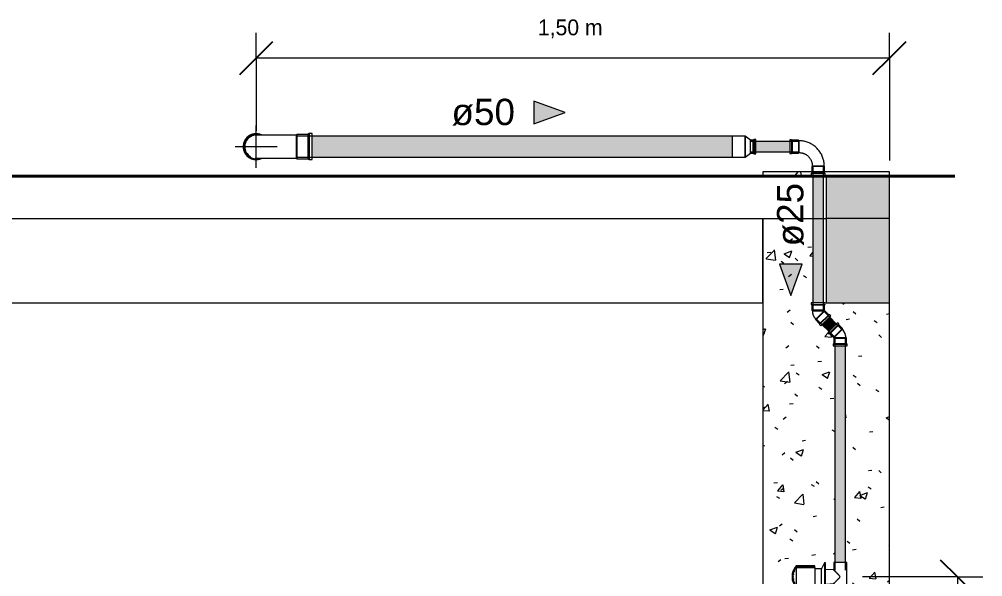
# Model space of a CAD drawing. Header units: metres. Extents: x 15 to 69.3, y -12.4 to 16.4.
# Drawn here: x 34.62 to 36.902, y 1.8 to 3.122 of the extents above; entities that cross this region are included whole.
import ezdxf

# ---------------------------------------------------------------- set-up
doc = ezdxf.new("R2010")
doc.units = ezdxf.units.M
doc.layers.add('1095_ARQ_BASE_COBERTA_dwg', color=7, linetype='Continuous', lineweight=5, true_color=0x767676)
doc.layers.add('A-FLOR', color=7, linetype='Continuous', lineweight=9, true_color=0x007f00)
for name, color, linetype, lineweight in [('A-ANNO-DIMS', 7, 'Continuous', 5), ('A-ANNO-DIMS-25', 7, 'Continuous', 5), ('A-DETL', 7, 'Continuous', 5), ('A-DETL-GENF', 7, 'Continuous', 5), ('A-WALL', 7, 'Continuous', 9), ('KIRYA - PAREDE', 7, 'Continuous', 40), ('KIRYA - PAREDE VISTA', 7, 'Continuous', 15), ('KIRYA - PISO', 7, 'Continuous', 5), ('P-PIPE', 7, 'Continuous', 5), ('P-PIPE-CNTR', 7, 'Continuous', 5), ('P-PIPE-IDEN', 7, 'Continuous', 5), ('S-COLS', 7, 'Continuous', 5), ('VEGETAÇÃO', 7, 'Continuous', 5)]:
    doc.layers.add(name, color=color, linetype=linetype, lineweight=lineweight)
doc.styles.add('Arial_1', font='arial.ttf', dxfattribs={"height": 0.0625})
doc.styles.add('Century Gothic_4', font='GOTHIC.TTF', dxfattribs={"height": 0.0375})
doc.dimstyles.new('Setores_1_5_1', dxfattribs={"dimscale": 0.3048, "dimtxt": 0.039156, "dimasz": 0.260417, "dimexe": 0.19685, "dimexo": 0.123031, "dimgap": 0.143537, "dimtad": 1, "dimrnd": 0.01, "dimzin": 0, "dimdsep": 46, "dimtxsty": 'Century Gothic_4', "dimblk1": 'OBLIQUE', "dimblk2": 'OBLIQUE', "dimsah": 1, "dimcen": 0.09, "dimazin": 0, "dimtfac": 1, "dimtdec": 4, "dimtix": 1, "dimtmove": 0, "dimatfit": 3, "dimfxl": 1, "dimtvp": 1, "dimtolj": 1, "dimtzin": 0, "dimarcsym": 2})

# ---------------------------------------------------------------- blocks, each defined once
blk = doc.blocks.new('Pilar retangular - 15 x 30 cm-3622251-CC')
at = {"layer": 'S-COLS', "true_color": 0xeaeaea}
h = blk.add_hatch(dxfattribs=at)
h.set_pattern_fill('FP_7', color=254, style=0, pattern_type=2)
h.set_pattern_definition([(50, (16.834, 1.273), (0.18219, -0.015938), [0.01905, -0.20955]), (355, (16.834, 1.273), (-0.035242, 0.191059), [0.01524, -0.16764]), (100.451, (16.85, 1.271), (0.146942, 0.17512), [0.01619, -0.17809]), (46.184, (16.834, 1.323), (0.271077, -0.042045), [0.02858, -0.31433]), (96.636, (16.857, 1.32), (0.237407, 0.247433), [0.02429, -0.26714]), (351.184, (16.834, 1.323), (0.237406, 0.247428), [0.02286, -0.25146]), (21, (16.86, 1.311), (0.15162, -0.102267), [0.01905, -0.20955]), (326, (16.86, 1.311), (0.061803, 0.18419), [0.01524, -0.16764]), (71.451, (16.873, 1.302), (0.213418, 0.081924), [0.01619, -0.17809]), (37.5, (16.834, 1.273), (0.0030864, 0.084551), [0.00838, -0.15723, 0.00838, -0.1618, -0.16828]), (37.5, (16.834, 1.273), (0.0030864, 0.084551), [-0.33579, 0.00838, -0.15989]), (7.5, (16.834, 1.273), (0.0668157, 0.1001782), [0.00838, -0.08865, 0.00838, -0.15342, -0.06414]), (7.5, (16.834, 1.273), (0.0668157, 0.1001782), [-0.25883, 0.00838, -0.05575]), (327.5, (16.778, 1.273), (0.1355866, -0.0057276), [0.00838, -0.05512, 0.00838, -0.18974, -0.26289]), (327.5, (16.778, 1.273), (0.1355866, -0.0057276), [-0.26162, 0.00838, -0.25451]), (317.5, (16.752, 1.273), (0.148125, 0.025429), [0.00838, -0.07417, 0.00838, -0.12319, -0.18669]), (317.5, (16.752, 1.273), (0.148125, 0.025429), [-0.21412, 0.00838, -0.17831])])
h.paths.add_polyline_path([(18.4068, 2.3737), (18.407, 2.3712), (18.407, 2.3717)])
h.paths.add_polyline_path([(18.3406, 0), (18.5106, 0), (18.5106, 2.45), (18.3606, 2.45), (18.3606, 2.65), (18.3546, 2.65), (18.3548, 2.45), (18.3586, 2.45), (18.3586, 2.446), (18.3572, 2.4446), (18.3572, 2.4319), (18.3559, 2.4308), (18.3558, 2.4305), (18.3559, 2.4302), (18.3567, 2.4305), (18.3578, 2.4305), (18.3668, 2.4215), (18.369, 2.4213), (18.3716, 2.4187), (18.3688, 2.4159), (18.3852, 2.3995), (18.3881, 2.4022), (18.3908, 2.3992), (18.3908, 2.3975), (18.3998, 2.3882), (18.4001, 2.3867), (18.4062, 2.3769), (18.4068, 2.3737), (18.4083, 2.3667), (18.4092, 2.3658), (18.4092, 2.3531), (18.4106, 2.3517), (18.4106, 2.3477), (18.4066, 2.3477), (18.4066, 1.8338), (18.4096, 1.8338), (18.4096, 1.7662), (18.4066, 1.7662), (18.4068, 0.4939), (18.4073, 0.4921), (18.4083, 0.4855), (18.4092, 0.4846), (18.4092, 0.4719), (18.4106, 0.4705), (18.4106, 0.4665), (18.4066, 0.4665), (18.4066, 0.232), (18.4106, 0.232), (18.4101, 0.2277), (18.409, 0.2266), (18.409, 0.2105), (18.4079, 0.209), (18.4087, 0.2075), (18.4104, 0.2029), (18.4102, 0.1966), (18.4096, 0.1944), (18.4059, 0.1885), (18.4047, 0.1874), (18.3992, 0.1844), (18.397, 0.1838), (18.3905, 0.184), (18.3885, 0.1845), (18.3855, 0.186), (18.3795, 0.1857), (18.3787, 0.1849), (18.3658, 0.1849), (18.3646, 0.1838), (18.3606, 0.1835), (18.3606, 0.18), (18.3556, 0.18), (18.3556, 0.1875), (18.3447, 0.1875), (18.3447, 0.0988), (18.3439, 0.0853), (18.3421, 0.0744), (18.3406, 0.0683), (18.3404, 0.0015), (18.3399, 0.0002), (18.34, 0), (18.3406, 0)])
h.paths.add_polyline_path([(18.3447, 0.2125), (18.3556, 0.2125), (18.3556, 0.22), (18.3606, 0.22), (18.3606, 0.2165), (18.3646, 0.2162), (18.366, 0.2149), (18.379, 0.2149), (18.3792, 0.2146), (18.3792, 0.2267), (18.3779, 0.228), (18.3779, 0.232), (18.3816, 0.232), (18.3815, 0.4665), (18.3776, 0.4665), (18.3776, 0.4705), (18.379, 0.4719), (18.3793, 0.4849), (18.3801, 0.4857), (18.3806, 0.4857), (18.3798, 0.4864), (18.3795, 0.4857), (18.3787, 0.4849), (18.366, 0.4849), (18.3646, 0.4835), (18.3606, 0.4835), (18.3606, 0.4745), (18.3471, 0.4745), (18.3461, 0.4752), (18.3456, 0.4159), (18.3452, 0.4133), (18.3447, 0.4121), (18.3447, 0.2125)])
h.paths.add_polyline_path([(18.2309, 0.405), (18.2731, 0.405), (18.2731, 0.406), (18.2142, 0.406), (18.2106, 0.4068), (18.2106, 0.405), (18.2275, 0.405)])
h.paths.add_polyline_path([(18.3328, 0.405), (18.3326, 0.406), (18.3191, 0.406), (18.3191, 0.405), (18.3327, 0.405)])
h.paths.add_polyline_path([(18.3071, 0.405), (18.3071, 0.406), (18.3003, 0.406), (18.3003, 0.405), (18.3071, 0.405)])
h.paths.add_polyline_path([(18.3816, 0.5138), (18.3816, 1.7662), (18.3786, 1.7662), (18.3786, 1.7837), (18.359, 1.7827), (18.359, 1.7672), (18.3565, 1.7677), (18.3492, 1.7816), (18.3341, 1.7814), (18.3341, 1.7739), (18.2901, 1.7739), (18.2843, 1.7824), (18.2811, 1.7905), (18.2799, 1.8), (18.2811, 1.8095), (18.2846, 1.8184), (18.2901, 1.8261), (18.3341, 1.8261), (18.3341, 1.8186), (18.3495, 1.8186), (18.3565, 1.8323), (18.359, 1.8328), (18.359, 1.8173), (18.3786, 1.8163), (18.3786, 1.8338), (18.3816, 1.8338), (18.3815, 2.3477), (18.3776, 2.3477), (18.3776, 2.3517), (18.379, 2.3531), (18.3793, 2.366), (18.3803, 2.3669), (18.3805, 2.3671), (18.3803, 2.3674), (18.3799, 2.3671), (18.3784, 2.3672), (18.3695, 2.3761), (18.3675, 2.3761), (18.3647, 2.379), (18.3675, 2.3818), (18.3511, 2.3982), (18.3482, 2.3955), (18.3454, 2.3985), (18.3454, 2.4002), (18.3364, 2.4095), (18.3362, 2.411), (18.3303, 2.4199), (18.3279, 2.431), (18.327, 2.4319), (18.327, 2.4446), (18.3256, 2.446), (18.3256, 2.45), (18.3296, 2.45), (18.3296, 2.65), (18.2106, 2.65), (18.2106, 0.775), (18.2123, 0.7765), (18.2181, 0.7794), (18.2226, 0.7806), (18.2295, 0.781), (18.2598, 0.7811), (18.2598, 0.783), (18.2898, 0.783), (18.2898, 0.781), (18.3007, 0.781), (18.308, 0.8011), (18.334, 0.7913), (18.3413, 0.787), (18.3475, 0.7806), (18.3488, 0.7806), (18.3486, 0.7841), (18.3491, 0.7853), (18.3502, 0.786), (18.3515, 0.7861), (18.3528, 0.7854), (18.3534, 0.7845), (18.3541, 0.7765), (18.3574, 0.7392), (18.3582, 0.7393), (18.3594, 0.7231), (18.3586, 0.723), (18.3588, 0.718), (18.3583, 0.7171), (18.3572, 0.7164), (18.356, 0.7163), (18.3548, 0.7169), (18.354, 0.7181), (18.3537, 0.7206), (18.3534, 0.7213), (18.3527, 0.7211), (18.3525, 0.7), (18.3505, 0.7), (18.3507, 0.6993), (18.3606, 0.7009), (18.3604, 0.6682), (18.3477, 0.6682), (18.3466, 0.5253), (18.3473, 0.5255), (18.3606, 0.5255), (18.3606, 0.5165), (18.3646, 0.5165), (18.366, 0.5151), (18.3787, 0.5151), (18.3798, 0.514)])
h.paths.add_polyline_path([(18.322, 2.75), (18.3296, 2.75), (18.3295, 2.7526), (18.3256, 2.7526), (18.3256, 2.7566), (18.327, 2.758), (18.327, 2.76), (18.2106, 2.76), (18.2106, 2.75), (18.2648, 2.75)])
h.paths.add_polyline_path([(18.5106, 2.75), (18.5106, 2.76), (18.3572, 2.76), (18.3572, 2.758), (18.3586, 2.7566), (18.3586, 2.7526), (18.3546, 2.7526), (18.3548, 2.75), (18.4365, 2.75)])
at = {"layer": 'S-COLS', "color": 253, "true_color": 0xaaaaaa}
for p, q in [((18.2106, 2.76), (18.2106, 2.75)), ((18.5106, 2.76), (18.2106, 2.76)), ((18.5106, 2.75), (18.5106, 2.76)), ((18.2106, 2.65), (18.2106, 0)), ((18.5106, 0), (18.5106, 2.45)), ((18.2106, -0.1), (18.2106, -0.3)), ((18.3606, -0.3), (18.2106, -0.3))]:
    blk.add_line(p, q, dxfattribs=at)
blk = doc.blocks.new('1095_ARQ_BASE_COBERTA_dwg_A$C277F18F9-3610885-CC')
at = {"layer": 'VEGETAÇÃO'}
for p, q in [((16.9286, 2.75), (16.7672, 2.75)), ((16.9303, 2.75), (16.7841, 2.75)), ((16.9318, 2.75), (16.7983, 2.75)), ((16.9364, 2.75), (16.8446, 2.75)), ((16.9389, 2.75), (16.8692, 2.75)), ((16.9646, 2.75), (16.9286, 2.75)), ((16.9452, 2.75), (16.9324, 2.75)), ((16.948, 2.75), (16.9608, 2.75)), ((16.9543, 2.75), (17.024, 2.75)), ((16.9568, 2.75), (17.0486, 2.75)), ((16.9614, 2.75), (17.0949, 2.75)), ((16.9628, 2.75), (17.1091, 2.75)), ((16.9645, 2.75), (17.126, 2.75))]:
    blk.add_line(p, q, dxfattribs=at)
blk = doc.blocks.new('1095_ARQ_BASE_COBERTA_dwg_A$C6DD851CF-3610886-CC')
at = {"layer": 'VEGETAÇÃO'}
for p, q in [((17.5388, 2.75), (17.3773, 2.75)), ((17.5405, 2.75), (17.3942, 2.75)), ((17.5419, 2.75), (17.4085, 2.75)), ((17.5465, 2.75), (17.4547, 2.75)), ((17.549, 2.75), (17.4793, 2.75)), ((17.5747, 2.75), (17.5387, 2.75)), ((17.5553, 2.75), (17.5425, 2.75)), ((17.5582, 2.75), (17.571, 2.75)), ((17.5645, 2.75), (17.6342, 2.75)), ((17.567, 2.75), (17.6588, 2.75)), ((17.5716, 2.75), (17.705, 2.75)), ((17.573, 2.75), (17.7192, 2.75)), ((17.5747, 2.75), (17.7362, 2.75))]:
    blk.add_line(p, q, dxfattribs=at)
blk = doc.blocks.new('1095_ARQ_BASE_COBERTA_dwg_A$C7A191758-3610887-CC')
at = {"layer": 'VEGETAÇÃO'}
for p, q in [((18.1562, 2.75), (17.9947, 2.75)), ((18.1579, 2.75), (18.0116, 2.75)), ((18.1593, 2.75), (18.0258, 2.75)), ((18.1639, 2.75), (18.0721, 2.75)), ((18.1664, 2.75), (18.0967, 2.75)), ((18.1921, 2.75), (18.1561, 2.75)), ((18.1727, 2.75), (18.1599, 2.75)), ((18.1755, 2.75), (18.1883, 2.75)), ((18.1819, 2.75), (18.2515, 2.75)), ((18.1843, 2.75), (18.2761, 2.75)), ((18.189, 2.75), (18.3224, 2.75)), ((18.1904, 2.75), (18.3366, 2.75)), ((18.1921, 2.75), (18.3536, 2.75))]:
    blk.add_line(p, q, dxfattribs=at)
blk = doc.blocks.new('1095_ARQ_BASE_COBERTA_dwg_A$C277F18F9-V46-CC')
at = {"layer": 'VEGETAÇÃO'}
for q in [(18.5572, 2.75), (18.5741, 2.75), (18.5883, 2.75), (18.6346, 2.75), (18.6592, 2.75)]:
    blk.add_line((18.6653, 2.75), q, dxfattribs=at)
blk = doc.blocks.new('1095_ARQ_BASE_COBERTA_dwg-3608433-CC')
at = {"layer": 'KIRYA - PAREDE', "flags": 128}
blk.add_lwpolyline([(18.6653, 2.75), (16.8606, 2.75), (15.0034, 2.75)], dxfattribs=at)
at = {"layer": 'KIRYA - PAREDE VISTA'}
blk.add_line((18.6653, 2.75), (17.3706, 2.75), dxfattribs=at)
at = {"layer": 'KIRYA - PISO'}
for p, q in [((18.6654, 2.75), (15.0032, 2.75)), ((18.6653, 2.75), (15.0034, 2.75)), ((18.6653, 2.75), (15.0034, 2.75)), ((18.6653, 2.75), (15.0034, 2.75)), ((18.6653, 2.75), (15.0034, 2.75)), ((18.6653, 2.75), (15.0034, 2.75)), ((18.6653, 2.75), (15.0034, 2.75))]:
    blk.add_line(p, q, dxfattribs=at)
for name in ['1095_ARQ_BASE_COBERTA_dwg_A$C277F18F9-3610885-CC', '1095_ARQ_BASE_COBERTA_dwg_A$C6DD851CF-3610886-CC', '1095_ARQ_BASE_COBERTA_dwg_A$C7A191758-3610887-CC', '1095_ARQ_BASE_COBERTA_dwg_A$C277F18F9-V46-CC']:
    blk.add_blockref(name, (0, 0))
blk = doc.blocks.new('AF_Soldavel_Curva 45_90 - Standard-3612645-CC')
at = {"layer": 'P-PIPE'}
for p, q in [((17.1071, 2.8486), (17.1054, 2.8471)), ((17.1054, 2.8471), (17.1054, 2.82)), ((17.133, 2.8486), (17.1071, 2.8486)), ((17.1071, 2.8486), (17.1071, 2.82)), ((17.136, 2.8508), (17.133, 2.8486)), ((17.133, 2.8486), (17.133, 2.82)), ((17.1435, 2.8508), (17.136, 2.8508)), ((17.136, 2.8508), (17.136, 2.82)), ((17.1435, 2.82), (17.1435, 2.8508)), ((17.1054, 2.82), (17.1054, 2.7929)), ((17.1071, 2.82), (17.1071, 2.7913)), ((17.133, 2.82), (17.133, 2.7913)), ((17.136, 2.82), (17.136, 2.7893)), ((17.1435, 2.7893), (17.1435, 2.82)), ((17.1054, 2.7929), (17.1071, 2.7913)), ((17.1071, 2.7913), (17.133, 2.7913)), ((17.133, 2.7913), (17.136, 2.7893)), ((17.136, 2.7893), (17.1435, 2.7893))]:
    blk.add_line(p, q, dxfattribs=at)
at = {"layer": 'P-PIPE', "flags": 128}
for points in [[(17.1054, 2.8471), (17.1016, 2.8471), (17.0978, 2.8471), (17.094, 2.8471), (17.0903, 2.8471), (17.0865, 2.8471), (17.0828, 2.8471), (17.0792, 2.8471), (17.0756, 2.8471), (17.072, 2.8471), (17.0685, 2.8471), (17.065, 2.8471), (17.0616, 2.8471), (17.0583, 2.8471), (17.055, 2.8471), (17.0519, 2.8471), (17.0488, 2.8471), (17.0458, 2.8471), (17.0429, 2.8471), (17.0401, 2.8471), (17.0374, 2.8471), (17.0348, 2.8471), (17.0323, 2.8471), (17.03, 2.8471), (17.0278, 2.8471), (17.0256, 2.8471), (17.0237, 2.8471), (17.0218, 2.8471), (17.0201, 2.8471), (17.0185, 2.8471), (17.0171, 2.8471), (17.0158, 2.8471), (17.0146, 2.8471), (17.0136, 2.8471), (17.0127, 2.8471), (17.012, 2.8471), (17.0114, 2.8471), (17.011, 2.8471), (17.0107, 2.8471), (17.0106, 2.8471), (17.0106, 2.8471)], [(17.0106, 2.7929), (17.0107, 2.7929), (17.0109, 2.7929), (17.0113, 2.7929), (17.0118, 2.7929), (17.0125, 2.7929), (17.0133, 2.7929), (17.0143, 2.7929), (17.0154, 2.7929), (17.0167, 2.7929), (17.0181, 2.7929), (17.0196, 2.7929), (17.0213, 2.7929), (17.0231, 2.7929), (17.0251, 2.7929), (17.0272, 2.7929), (17.0294, 2.7929), (17.0317, 2.7929), (17.0341, 2.7929), (17.0367, 2.7929), (17.0394, 2.7929), (17.0421, 2.7929), (17.045, 2.7929), (17.048, 2.7929), (17.051, 2.7929), (17.0542, 2.7929), (17.0574, 2.7929), (17.0607, 2.7929), (17.0641, 2.7929), (17.0675, 2.7929), (17.071, 2.7929), (17.0746, 2.7929), (17.0782, 2.7929), (17.0818, 2.7929), (17.0855, 2.7929), (17.0893, 2.7929), (17.093, 2.7929), (17.0968, 2.7929), (17.1005, 2.7929), (17.1043, 2.7929), (17.1054, 2.7929)]]:
    blk.add_lwpolyline(points, dxfattribs=at)
at = {"layer": 'P-PIPE'}
for radius, start, end in [(0.0307, 62.7079, 180), (0.0287, 73.6987, 180), (0.0308, 143.3167, 156.6935), (0.0272, 100, 180), (0.0307, 101.9794, 138.0265), (0.0307, 83.3147, 96.6915), (0.0272, 88.0747, 96.8835), (0.0307, 62.4139, 78.025), (0.0307, 161.9815, 180), (0.0308, 180, 198.0185), (0.0308, 180, 297.2498), (0.0287, 180, 286.4638), (0.0308, 203.3065, 216.6833), (0.0272, 180, 240), (0.0308, 221.9735, 258.0206), (0.0308, 263.3085, 276.6853), (0.0272, 264.6986, 271.7992), (0.0308, 281.975, 297.5468)]:
    blk.add_arc((17.0106, 2.82), radius, start, end, dxfattribs=at)
blk = doc.blocks.new('Bucha de Reducao Longa - Agua Fria_Soldavel - MEP - Tigre - Standard-3611111-CC')
at = {"layer": 'P-PIPE'}
for p, q in [((18.1688, 2.8452), (18.1383, 2.8452)), ((18.1383, 2.8452), (18.1383, 2.82)), ((18.1688, 2.82), (18.1688, 2.8452)), ((18.1817, 2.8351), (18.1688, 2.8452)), ((18.1688, 2.8452), (18.1688, 2.82)), ((18.1881, 2.8351), (18.1817, 2.8351)), ((18.1817, 2.82), (18.1817, 2.8351)), ((18.1901, 2.8371), (18.1881, 2.8351)), ((18.1881, 2.82), (18.1881, 2.8351)), ((18.1941, 2.8371), (18.1901, 2.8371)), ((18.1901, 2.8371), (18.1901, 2.82)), ((18.1901, 2.82), (18.1901, 2.8371)), ((18.1941, 2.82), (18.1941, 2.8371)), ((18.1383, 2.82), (18.1383, 2.7948)), ((18.1688, 2.7948), (18.1688, 2.82)), ((18.1688, 2.82), (18.1688, 2.7948)), ((18.1817, 2.8049), (18.1817, 2.82)), ((18.1881, 2.8049), (18.1881, 2.82)), ((18.1901, 2.82), (18.1901, 2.8029)), ((18.1901, 2.8029), (18.1901, 2.82)), ((18.1941, 2.8029), (18.1941, 2.82)), ((18.1383, 2.7948), (18.1688, 2.7948)), ((18.1688, 2.7948), (18.1817, 2.8049)), ((18.1817, 2.8049), (18.1881, 2.8049)), ((18.1881, 2.8049), (18.1901, 2.8029)), ((18.1901, 2.8029), (18.1941, 2.8029))]:
    blk.add_line(p, q, dxfattribs=at)
blk = doc.blocks.new('Joelho 45_90 - Agua Fria_Soldavel - MEP - Tigre - Standard-V50-CC')
at = {"layer": 'P-PIPE'}
for p, q in [((18.388, 2.4023), (18.3647, 2.379)), ((18.3675, 2.3761), (18.3908, 2.3995)), ((18.3695, 2.3761), (18.3908, 2.3975)), ((18.3908, 2.3995), (18.388, 2.4023)), ((18.3908, 2.3975), (18.3908, 2.3995)), ((18.3998, 2.3885), (18.3908, 2.3975)), ((18.3647, 2.379), (18.3675, 2.3761)), ((18.3675, 2.3761), (18.3695, 2.3761)), ((18.3695, 2.3761), (18.3784, 2.3672)), ((18.3998, 2.3885), (18.3784, 2.3672)), ((18.3784, 2.3672), (18.3998, 2.3885)), ((18.38, 2.3671), (18.3998, 2.387)), ((18.3998, 2.387), (18.38, 2.3671)), ((18.3998, 2.387), (18.3998, 2.3885)), ((18.379, 2.3531), (18.3776, 2.3517)), ((18.3776, 2.3517), (18.3776, 2.3477)), ((18.3776, 2.3517), (18.4106, 2.3517)), ((18.3784, 2.3672), (18.38, 2.3671)), ((18.3801, 2.3669), (18.379, 2.3658)), ((18.379, 2.3658), (18.4092, 2.3658)), ((18.379, 2.3658), (18.379, 2.3531)), ((18.4092, 2.3658), (18.379, 2.3658)), ((18.379, 2.3531), (18.4092, 2.3531)), ((18.38, 2.3671), (18.3801, 2.3669)), ((18.4082, 2.3669), (18.3801, 2.3669)), ((18.3801, 2.3669), (18.4082, 2.3669)), ((18.4092, 2.3658), (18.4082, 2.3669)), ((18.4092, 2.3531), (18.4092, 2.3658)), ((18.4106, 2.3517), (18.4092, 2.3531)), ((18.4106, 2.3477), (18.4106, 2.3517)), ((18.3776, 2.3477), (18.4106, 2.3477))]:
    blk.add_line(p, q, dxfattribs=at)
at = {"layer": 'P-PIPE', "flags": 128}
blk.add_lwpolyline([(18.4082, 2.3669), (18.4062, 2.3772), (18.4006, 2.3862), (18.3998, 2.387)], dxfattribs=at)
blk = doc.blocks.new('AF_Soldavel_Curva 45_90 - Standard-3502160-CC')
at = {"layer": 'P-PIPE'}
for p, q in [((18.2787, 2.8365), (18.2747, 2.8365)), ((18.2747, 2.8365), (18.2747, 2.8035)), ((18.2801, 2.8351), (18.2787, 2.8365)), ((18.2787, 2.8365), (18.2787, 2.8035)), ((18.2951, 2.8351), (18.2801, 2.8351)), ((18.2801, 2.8351), (18.2801, 2.8049)), ((18.2962, 2.834), (18.2951, 2.8351)), ((18.2951, 2.8351), (18.2951, 2.8049)), ((18.2962, 2.834), (18.2962, 2.806)), ((18.2747, 2.8035), (18.2787, 2.8035)), ((18.2787, 2.8035), (18.2801, 2.8049)), ((18.2801, 2.8049), (18.2951, 2.8049)), ((18.2951, 2.8049), (18.2962, 2.806)), ((18.3281, 2.7741), (18.327, 2.773)), ((18.327, 2.773), (18.327, 2.758)), ((18.3572, 2.773), (18.327, 2.773)), ((18.3562, 2.7741), (18.3281, 2.7741)), ((18.3572, 2.773), (18.3562, 2.7741)), ((18.3572, 2.758), (18.3572, 2.773)), ((18.327, 2.758), (18.3256, 2.7566)), ((18.3256, 2.7566), (18.3256, 2.7526)), ((18.3586, 2.7566), (18.3256, 2.7566)), ((18.3256, 2.7526), (18.3586, 2.7526)), ((18.3572, 2.758), (18.327, 2.758)), ((18.3586, 2.7566), (18.3572, 2.758)), ((18.3586, 2.7526), (18.3586, 2.7566))]:
    blk.add_line(p, q, dxfattribs=at)
at = {"layer": 'P-PIPE', "flags": 128}
for points in [[(18.3562, 2.7741), (18.3561, 2.7765), (18.356, 2.7789), (18.3557, 2.7813), (18.3554, 2.7837), (18.355, 2.786), (18.3545, 2.7884), (18.3538, 2.7907), (18.3531, 2.793), (18.3523, 2.7952), (18.3514, 2.7974), (18.3505, 2.7996), (18.3494, 2.8018), (18.3482, 2.8039), (18.347, 2.8059), (18.3457, 2.8079), (18.3443, 2.8099), (18.3428, 2.8118), (18.3413, 2.8136), (18.3397, 2.8154), (18.338, 2.8171), (18.3362, 2.8187), (18.3344, 2.8203), (18.3325, 2.8218), (18.3306, 2.8232), (18.3286, 2.8245), (18.3266, 2.8258), (18.3245, 2.827), (18.3224, 2.8281), (18.3202, 2.8291), (18.318, 2.83), (18.3157, 2.8308), (18.3134, 2.8315), (18.3111, 2.8322), (18.3088, 2.8327), (18.3064, 2.8332), (18.3041, 2.8335), (18.3017, 2.8338), (18.2993, 2.834), (18.2969, 2.834), (18.2962, 2.834)], [(18.2962, 2.806), (18.2975, 2.8059), (18.2988, 2.8059), (18.3001, 2.8057), (18.3013, 2.8056), (18.3026, 2.8053), (18.3038, 2.805), (18.305, 2.8047), (18.3063, 2.8043), (18.3075, 2.8039), (18.3086, 2.8034), (18.3098, 2.8029), (18.3109, 2.8024), (18.3121, 2.8018), (18.3132, 2.8011), (18.3142, 2.8004), (18.3153, 2.7997), (18.3163, 2.7989), (18.3172, 2.7981), (18.3182, 2.7972), (18.3191, 2.7963), (18.32, 2.7954), (18.3208, 2.7944), (18.3216, 2.7934), (18.3223, 2.7924), (18.323, 2.7913), (18.3237, 2.7902), (18.3243, 2.7891), (18.3249, 2.788), (18.3254, 2.7868), (18.3259, 2.7857), (18.3264, 2.7845), (18.3268, 2.7832), (18.3271, 2.782), (18.3274, 2.7808), (18.3276, 2.7795), (18.3278, 2.7783), (18.328, 2.777), (18.328, 2.7757), (18.3281, 2.7745), (18.3281, 2.7741)]]:
    blk.add_lwpolyline(points, dxfattribs=at)
blk = doc.blocks.new('Joelho 45_90 - Agua Fria_Soldavel - MEP - Tigre - Standard-V51-CC')
at = {"layer": 'P-PIPE'}
for p, q in [((18.3256, 2.45), (18.3256, 2.446)), ((18.3586, 2.45), (18.3256, 2.45)), ((18.3256, 2.446), (18.327, 2.4446)), ((18.3256, 2.446), (18.3586, 2.446)), ((18.327, 2.4446), (18.327, 2.4319)), ((18.327, 2.4446), (18.3572, 2.4446)), ((18.3572, 2.4446), (18.3586, 2.446)), ((18.3572, 2.4319), (18.3572, 2.4446)), ((18.3586, 2.446), (18.3586, 2.45)), ((18.327, 2.4319), (18.3281, 2.4308)), ((18.3572, 2.4319), (18.327, 2.4319)), ((18.327, 2.4319), (18.3572, 2.4319)), ((18.3281, 2.4308), (18.3562, 2.4308)), ((18.3562, 2.4308), (18.3281, 2.4308)), ((18.3563, 2.4305), (18.3364, 2.4107)), ((18.3364, 2.4092), (18.3578, 2.4305)), ((18.3578, 2.4305), (18.3364, 2.4092)), ((18.3364, 2.4107), (18.3563, 2.4305)), ((18.3454, 2.3982), (18.3688, 2.4215)), ((18.3454, 2.4002), (18.3668, 2.4215)), ((18.3562, 2.4308), (18.3572, 2.4319)), ((18.3578, 2.4305), (18.3563, 2.4305)), ((18.3668, 2.4215), (18.3578, 2.4305)), ((18.3688, 2.4215), (18.3668, 2.4215)), ((18.3716, 2.4187), (18.3688, 2.4215)), ((18.3364, 2.4107), (18.3364, 2.4092)), ((18.3364, 2.4092), (18.3454, 2.4002)), ((18.3454, 2.4002), (18.3454, 2.3982)), ((18.3454, 2.3982), (18.3483, 2.3954)), ((18.3483, 2.3954), (18.3716, 2.4187))]:
    blk.add_line(p, q, dxfattribs=at)
at = {"layer": 'P-PIPE', "flags": 128}
for points in [[(18.3281, 2.4308), (18.3281, 2.4297), (18.3282, 2.4285), (18.3283, 2.4274), (18.3285, 2.4263), (18.3287, 2.4251), (18.3289, 2.424), (18.3292, 2.4229), (18.3295, 2.4219), (18.3299, 2.4208), (18.3303, 2.4197), (18.3308, 2.4187), (18.3313, 2.4177), (18.3318, 2.4167), (18.3324, 2.4157), (18.3331, 2.4147), (18.3337, 2.4138), (18.3344, 2.4129), (18.3351, 2.412), (18.3359, 2.4112), (18.3364, 2.4107)], [(18.3563, 2.4305), (18.3563, 2.4306), (18.3563, 2.4306), (18.3562, 2.4306), (18.3562, 2.4306), (18.3562, 2.4306), (18.3562, 2.4306), (18.3562, 2.4306), (18.3562, 2.4306), (18.3562, 2.4307), (18.3562, 2.4307), (18.3562, 2.4307), (18.3562, 2.4307), (18.3562, 2.4307), (18.3562, 2.4307), (18.3562, 2.4307), (18.3562, 2.4307), (18.3562, 2.4308), (18.3562, 2.4308), (18.3562, 2.4308), (18.3562, 2.4308)]]:
    blk.add_lwpolyline(points, dxfattribs=at)
blk = doc.blocks.new('Registro de Gaveta - Agua Fria - MEP - Tigre - PVC Cromado - 25 mm-135403-CC')
at = {"layer": 'P-PIPE'}
for p, q in [((18.3341, 1.8261), (18.2901, 1.8261)), ((18.3341, 1.8219), (18.3341, 1.8261)), ((18.3565, 1.8328), (18.3494, 1.8186)), ((18.359, 1.8328), (18.3565, 1.8328)), ((18.3565, 1.8328), (18.3565, 1.8)), ((18.359, 1.8), (18.359, 1.8328)), ((18.3786, 1.8338), (18.3786, 1.8163)), ((18.4096, 1.8338), (18.3786, 1.8338)), ((18.4096, 1.7662), (18.4096, 1.8338)), ((18.3341, 1.8227), (18.2901, 1.8227)), ((18.2901, 1.8219), (18.3341, 1.8219)), ((18.2901, 1.8216), (18.2901, 1.7784)), ((18.3341, 1.8216), (18.3341, 1.7784)), ((18.3494, 1.8186), (18.3341, 1.8186)), ((18.3494, 1.8), (18.3494, 1.8186)), ((18.3786, 1.8163), (18.359, 1.8173)), ((18.3341, 1.7814), (18.3494, 1.7814)), ((18.3494, 1.7814), (18.3494, 1.8)), ((18.3494, 1.7814), (18.3565, 1.7672)), ((18.3565, 1.8), (18.3565, 1.7672)), ((18.359, 1.7672), (18.359, 1.8)), ((18.359, 1.7827), (18.3786, 1.7837)), ((18.3786, 1.7837), (18.3786, 1.7662)), ((18.3341, 1.7781), (18.2901, 1.7781)), ((18.2901, 1.7773), (18.3341, 1.7773)), ((18.2901, 1.7739), (18.3341, 1.7739)), ((18.3341, 1.7739), (18.3341, 1.7781)), ((18.3565, 1.7672), (18.359, 1.7672)), ((18.3786, 1.7662), (18.4096, 1.7662))]:
    blk.add_line(p, q, dxfattribs=at)
at = {"layer": 'P-PIPE', "flags": 128}
for points in [[(18.2828, 1.8013), (18.2829, 1.8024), (18.2829, 1.8038), (18.2831, 1.8052), (18.2833, 1.8067), (18.2836, 1.8081), (18.2839, 1.8095), (18.2842, 1.8109), (18.2847, 1.8123)], [(18.2847, 1.8123), (18.2852, 1.8137), (18.2857, 1.815), (18.2863, 1.8163), (18.2869, 1.8176), (18.2876, 1.8189), (18.2884, 1.8201), (18.2892, 1.8213), (18.29, 1.8225), (18.2901, 1.8227)], [(18.2828, 1.8009), (18.2828, 1.8009), (18.2828, 1.8009), (18.2828, 1.8009), (18.2828, 1.8009), (18.2828, 1.8009), (18.2828, 1.8009), (18.2828, 1.8009), (18.2828, 1.8009), (18.2828, 1.8009), (18.2828, 1.8008), (18.2828, 1.8008), (18.2828, 1.8008), (18.2828, 1.8008), (18.2828, 1.8008), (18.2828, 1.8008), (18.2828, 1.8007), (18.2828, 1.8007), (18.2828, 1.8007), (18.2828, 1.8007), (18.2828, 1.8006), (18.2828, 1.8006), (18.2828, 1.8006), (18.2828, 1.8006), (18.2828, 1.8005), (18.2828, 1.8005), (18.2828, 1.8005), (18.2828, 1.8004), (18.2828, 1.8004), (18.2828, 1.8004), (18.2828, 1.8003), (18.2828, 1.8003), (18.2828, 1.8003), (18.2828, 1.8002), (18.2828, 1.8002), (18.2828, 1.8002), (18.2828, 1.8001), (18.2828, 1.8001), (18.2828, 1.8), (18.2828, 1.8), (18.2828, 1.8), (18.2828, 1.7999), (18.2828, 1.7999), (18.2828, 1.7999), (18.2828, 1.7998), (18.2828, 1.7998), (18.2828, 1.7998), (18.2828, 1.7997), (18.2828, 1.7997), (18.2828, 1.7997), (18.2828, 1.7996), (18.2828, 1.7996), (18.2828, 1.7996), (18.2828, 1.7995), (18.2828, 1.7995), (18.2828, 1.7995), (18.2828, 1.7994), (18.2828, 1.7994), (18.2828, 1.7994), (18.2828, 1.7994), (18.2828, 1.7993), (18.2828, 1.7993), (18.2828, 1.7993), (18.2828, 1.7993), (18.2828, 1.7992), (18.2828, 1.7992), (18.2828, 1.7992), (18.2828, 1.7992), (18.2828, 1.7992), (18.2828, 1.7992), (18.2828, 1.7991), (18.2828, 1.7991), (18.2828, 1.7991), (18.2828, 1.7991), (18.2828, 1.7991), (18.2828, 1.7991), (18.2828, 1.7991), (18.2828, 1.7991), (18.2828, 1.7991)], [(18.2828, 1.7991), (18.2828, 1.7991), (18.2828, 1.7991), (18.2828, 1.7991), (18.2828, 1.7991), (18.2828, 1.7991), (18.2828, 1.7991), (18.2828, 1.7991), (18.2828, 1.7991), (18.2828, 1.7991), (18.2828, 1.7992), (18.2828, 1.7992), (18.2828, 1.7992), (18.2828, 1.7992), (18.2828, 1.7992), (18.2828, 1.7992), (18.2828, 1.7993), (18.2828, 1.7993), (18.2828, 1.7993), (18.2828, 1.7993), (18.2828, 1.7994), (18.2828, 1.7994), (18.2828, 1.7994), (18.2828, 1.7994), (18.2828, 1.7995), (18.2828, 1.7995), (18.2828, 1.7995), (18.2828, 1.7996), (18.2828, 1.7996), (18.2828, 1.7996), (18.2828, 1.7997), (18.2828, 1.7997), (18.2828, 1.7997), (18.2828, 1.7998), (18.2828, 1.7998), (18.2828, 1.7998), (18.2828, 1.7999), (18.2828, 1.7999), (18.2828, 1.8), (18.2828, 1.8), (18.2828, 1.8), (18.2828, 1.8001), (18.2828, 1.8001), (18.2828, 1.8001), (18.2828, 1.8002), (18.2828, 1.8002), (18.2828, 1.8002), (18.2828, 1.8003), (18.2828, 1.8003), (18.2828, 1.8003), (18.2828, 1.8004), (18.2828, 1.8004), (18.2828, 1.8004), (18.2828, 1.8005), (18.2828, 1.8005), (18.2828, 1.8005), (18.2828, 1.8006), (18.2828, 1.8006), (18.2828, 1.8006), (18.2828, 1.8006), (18.2828, 1.8007), (18.2828, 1.8007), (18.2828, 1.8007), (18.2828, 1.8007), (18.2828, 1.8008), (18.2828, 1.8008), (18.2828, 1.8008), (18.2828, 1.8008), (18.2828, 1.8008), (18.2828, 1.8008), (18.2828, 1.8009), (18.2828, 1.8009), (18.2828, 1.8009), (18.2828, 1.8009), (18.2828, 1.8009), (18.2828, 1.8009), (18.2828, 1.8009), (18.2828, 1.8009), (18.2828, 1.8009)], [(18.2901, 1.7773), (18.2893, 1.7785), (18.2885, 1.7797), (18.2877, 1.7809), (18.287, 1.7822), (18.2864, 1.7835), (18.2858, 1.7848), (18.2852, 1.7861), (18.2847, 1.7875), (18.2843, 1.7889), (18.2839, 1.7903), (18.2836, 1.7917), (18.2833, 1.7931), (18.2831, 1.7945), (18.283, 1.796), (18.2829, 1.7974), (18.2828, 1.7989), (18.2828, 1.7991)]]:
    blk.add_lwpolyline(points, dxfattribs=at)
at = {"layer": 'P-PIPE'}
for centre, radius, start, end in [((18.3183, 1.8), 0.0384, 137.1907, 222.8093), ((18.321, 1.8), 0.0379, 171.053, 173.6416), ((18.321, 1.8), 0.0379, 158.2338, 161.5193), ((18.321, 1.8), 0.0379, 144.7238, 151.5987), ((18.321, 1.8), 0.0379, 186.4538, 189.4953), ((18.321, 1.8), 0.0379, 198.9151, 202.9241), ((18.321, 1.8), 0.0379, 210.4783, 215.2759)]:
    blk.add_arc(centre, radius, start, end, dxfattribs=at)
for points, knots in [([(18.3941, 1.8), (18.3938, 1.8005), (18.3932, 1.8013), (18.3925, 1.8022), (18.3919, 1.803), (18.3912, 1.8036), (18.3906, 1.8043), (18.39, 1.8049), (18.3896, 1.8053), (18.3892, 1.8056), (18.3889, 1.8059), (18.3885, 1.8064), (18.3877, 1.8071), (18.3867, 1.8082), (18.3857, 1.8092), (18.3849, 1.81), (18.3843, 1.8106), (18.3837, 1.8112), (18.3832, 1.8117), (18.3826, 1.8123), (18.3821, 1.8128), (18.3816, 1.8133), (18.3812, 1.8137), (18.3807, 1.8142), (18.3803, 1.8146), (18.3799, 1.815), (18.3796, 1.8153), (18.3793, 1.8156), (18.379, 1.8159), (18.3787, 1.8162), (18.3786, 1.8163), (18.3786, 1.8163)], [0, 0, 0, 0, 0.0625, 0.09375, 0.125, 0.15625, 0.1875, 0.21875, 0.234375, 0.25, 0.265625, 0.28125, 0.3125, 0.375, 0.4375, 0.46875, 0.5, 0.53125, 0.5625, 0.59375, 0.625, 0.65625, 0.6875, 0.71875, 0.75, 0.78125, 0.8125, 0.84375, 0.875, 0.9375, 1, 1, 1, 1]), ([(18.3786, 1.7837), (18.3786, 1.7837), (18.3787, 1.7838), (18.379, 1.7841), (18.3793, 1.7844), (18.3796, 1.7847), (18.3799, 1.785), (18.3803, 1.7854), (18.3807, 1.7858), (18.3812, 1.7863), (18.3816, 1.7867), (18.3821, 1.7872), (18.3826, 1.7877), (18.3832, 1.7883), (18.3837, 1.7888), (18.3843, 1.7894), (18.3849, 1.79), (18.3857, 1.7908), (18.3867, 1.7918), (18.3877, 1.7929), (18.3885, 1.7936), (18.3889, 1.7941), (18.3892, 1.7944), (18.3896, 1.7947), (18.39, 1.7951), (18.3906, 1.7957), (18.3912, 1.7964), (18.3919, 1.797), (18.3925, 1.7978), (18.3932, 1.7987), (18.3938, 1.7995), (18.3941, 1.8)], [0, 0, 0, 0, 0.0625, 0.125, 0.15625, 0.1875, 0.21875, 0.25, 0.28125, 0.3125, 0.34375, 0.375, 0.40625, 0.4375, 0.46875, 0.5, 0.53125, 0.5625, 0.625, 0.6875, 0.71875, 0.734375, 0.75, 0.765625, 0.78125, 0.8125, 0.84375, 0.875, 0.90625, 0.9375, 1, 1, 1, 1])]:
    blk.add_open_spline(points, degree=3, knots=knots, dxfattribs=at)
blk = doc.blocks.new('Anotacao_Tuboseta - Fluxo 1-2612753-CC')
at = {"layer": 'P-PIPE-IDEN'}
blk.add_hatch(color=256, dxfattribs=at).paths.add_polyline_path([(17.6682, 2.8738), (17.6682, 2.9279), (17.7425, 2.9009)])
for p, q in [((17.7425, 2.9009), (17.6682, 2.9279)), ((17.6682, 2.9279), (17.6682, 2.8738)), ((17.6682, 2.8738), (17.7425, 2.9009))]:
    blk.add_line(p, q, dxfattribs=at)
blk = doc.blocks.new('Anotacao_Tuboseta - Fluxo 2-2612755-CC')
at = {"layer": 'P-PIPE-IDEN'}
blk.add_hatch(color=256, dxfattribs=at).paths.add_polyline_path([(18.3041, 2.5415), (18.2771, 2.4672), (18.25, 2.5415)])
for p, q in [((18.3041, 2.5415), (18.25, 2.5415)), ((18.25, 2.5415), (18.2771, 2.4672)), ((18.2771, 2.4672), (18.3041, 2.5415))]:
    blk.add_line(p, q, dxfattribs=at)
blk = doc.blocks.new('DIMBLOCK38-CC')
at = {"layer": 'A-ANNO-DIMS-25', "lineweight": 25}
for p, q in [((36.8423, 1.8), (36.8026, 1.8397)), ((36.8423, 1.8), (36.882, 1.7603)), ((36.8423, 0), (36.8026, 0.0397)), ((36.8423, 0), (36.882, -0.0397))]:
    blk.add_line(p, q, dxfattribs=at)
at = {"layer": 'A-ANNO-DIMS-25'}
for p, q in [((36.8423, 1.8), (36.6177, 1.8)), ((36.8423, 1.8), (36.8423, 0)), ((36.8423, 1.8), (36.9023, 1.8)), ((36.8423, 0), (36.7187, 0)), ((36.8423, 0), (36.9023, 0))]:
    blk.add_line(p, q, dxfattribs=at)
at = {"layer": 'A-ANNO-DIMS-25', "color": 0, "insert": (36.7505, 0.8173), "char_height": 0.0375, "width": 0.198392, "attachment_point": 1, "rotation": 90, "line_spacing_factor": 0.984502, "style": 'Century Gothic_4'}
blk.add_mtext('1,80 m', dxfattribs=at)
blk = doc.blocks.new('_Oblique')
at = {"color": 0, "linetype": 'ByBlock', "lineweight": -2}
blk.add_line((-0.5, -0.5), (0.5, 0.5), dxfattribs=at)
blk = doc.blocks.new('DIMBLOCK43-CC')
at = {"layer": 'A-ANNO-DIMS-25'}
for p, q in [((35.1812, 3.0298), (35.1812, 3.0898)), ((36.6812, 3.0298), (36.6812, 3.0898)), ((36.6812, 3.0298), (35.1812, 3.0298)), ((35.1812, 3.0298), (35.1812, 2.8575)), ((36.6812, 3.0298), (36.6812, 2.7875))]:
    blk.add_line(p, q, dxfattribs=at)
at = {"layer": 'A-ANNO-DIMS-25', "lineweight": 25}
for p, q in [((35.1812, 3.0298), (35.2209, 3.0695)), ((36.6812, 3.0298), (36.7209, 3.0695)), ((35.1812, 3.0298), (35.1415, 2.9901)), ((36.6812, 3.0298), (36.6415, 2.9901))]:
    blk.add_line(p, q, dxfattribs=at)
at = {"layer": 'A-ANNO-DIMS-25', "color": 0, "insert": (35.8485, 3.1216), "char_height": 0.0375, "width": 0.198392, "attachment_point": 1, "line_spacing_factor": 0.984502, "style": 'Century Gothic_4'}
blk.add_mtext('1,50 m', dxfattribs=at)

msp = doc.modelspace()

# ---------------------------------------------------------------- hatches: boundary and pattern name
at = {"layer": 'A-DETL-GENF', "true_color": 0x808080}
h = msp.add_hatch(dxfattribs=at)
h.set_pattern_fill('FP_8', color=8, style=0, pattern_type=2)
h.set_pattern_definition([(50, (35.00456, 1.273), (0.18219, -0.015938), [0.01905, -0.20955]), (355, (35.00456, 1.273), (-0.035242, 0.191059), [0.01524, -0.16764]), (100.451, (35.02056, 1.271), (0.146942, 0.17512), [0.01619, -0.17809]), (46.184, (35.00456, 1.323), (0.271077, -0.042045), [0.02857, -0.31432]), (96.636, (35.02756, 1.32), (0.237407, 0.247433), [0.02429, -0.26714]), (351.184, (35.00456, 1.323), (0.237406, 0.247428), [0.02286, -0.25146]), (21, (35.03056, 1.311), (0.15162, -0.102267), [0.01905, -0.20955]), (326, (35.03056, 1.311), (0.061803, 0.18419), [0.01524, -0.16764]), (71.451, (35.04356, 1.302), (0.213418, 0.081924), [0.01619, -0.17809]), (37.5, (35.004564, 1.273), (0.0030864, 0.084551), [0.00838, -0.15723, 0.00838, -0.1618, -0.16827]), (37.5, (35.004564, 1.273), (0.0030864, 0.084551), [-0.33579, 0.00838, -0.15989]), (7.5, (35.00456, 1.273), (0.0668157, 0.1001782), [0.00838, -0.08865, 0.00838, -0.15342, -0.06413]), (7.5, (35.00456, 1.273), (0.0668157, 0.1001782), [-0.25883, 0.00838, -0.05575]), (327.5, (34.948564, 1.273), (0.1355866, -0.0057276), [0.00838, -0.05512, 0.00838, -0.18974, -0.26289]), (327.5, (34.948564, 1.273), (0.1355866, -0.0057276), [-0.26162, 0.00838, -0.25451]), (317.5, (34.92256, 1.273), (0.148125, 0.025429), [0.00838, -0.07417, 0.00838, -0.12319, -0.18669]), (317.5, (34.92256, 1.273), (0.148125, 0.025429), [-0.21412, 0.00838, -0.17831])])
h.paths.add_polyline_path([(36.6812, -0.3), (36.6812, 0), (36.5312, 0), (36.5312, -0.3), (36.607, -0.3)])
h.paths.add_polyline_path([(33.3812, -0.3), (33.5312, -0.3), (33.5312, 0), (33.3812, 0), (33.3812, -0.1)])
h.paths.add_polyline_path([(36.5498, 2.45), (36.6812, 2.45), (36.6812, 2.75), (36.5312, 2.75), (36.5312, 2.45)])
h.paths.add_polyline_path([(33.5312, 2.45), (33.5312, 2.75), (33.3812, 2.75), (33.3812, 2.45)])
at = {"layer": 'P-PIPE', "true_color": 0x00ffff}
for points in [[(35.3197, 2.82), (36.3089, 2.82), (36.3089, 2.845), (35.314, 2.845), (35.314, 2.82)], [(36.3647, 2.82), (36.4453, 2.82), (36.4453, 2.8325), (36.3647, 2.8325), (36.3647, 2.8229)], [(35.314, 2.795), (36.3089, 2.795), (36.3089, 2.82), (35.314, 2.8198), (35.314, 2.7958)], [(36.3782, 2.8075), (36.4453, 2.8076), (36.4453, 2.82), (36.3647, 2.82), (36.3647, 2.8075)], [(36.5002, 2.45), (36.5127, 2.45), (36.5125, 2.7526), (36.5002, 2.7526), (36.5002, 2.4779)], [(36.5209, 2.45), (36.5252, 2.45), (36.5252, 2.7526), (36.5127, 2.7526), (36.5129, 2.45), (36.5191, 2.45)], [(36.5381, 2.3818), (36.5469, 2.3906), (36.5305, 2.407), (36.5216, 2.3982), (36.5375, 2.3824)], [(36.5469, 2.3906), (36.5557, 2.3995), (36.5393, 2.4159), (36.5305, 2.407), (36.5446, 2.3929)], [(36.5522, 1.8338), (36.5647, 1.8338), (36.5646, 2.3477), (36.5522, 2.3477), (36.5522, 1.8548)], [(36.5768, 1.8338), (36.5772, 1.8338), (36.5772, 2.3477), (36.5647, 2.3477), (36.5648, 1.8338), (36.5768, 1.8338)]]:
    msp.add_hatch(color=4, dxfattribs=at).paths.add_polyline_path(points)

# ---------------------------------------------------------------- linework, layer by layer
at = {"layer": 'A-DETL'}
for p, q in [((36.6812, 2.75), (36.5312, 2.75)), ((36.5312, 2.75), (36.5312, 2.45)), ((36.6812, 2.45), (36.6812, 2.75)), ((36.5312, 2.45), (36.6812, 2.45))]:
    msp.add_line(p, q, dxfattribs=at)
at = {"layer": 'A-FLOR', "color": 9, "true_color": 0xaad4aa}
for p, q in [((36.6812, 2.75), (33.3812, 2.75)), ((36.6812, 2.65), (36.6812, 2.75)), ((33.5312, 2.65), (36.5312, 2.65))]:
    msp.add_line(p, q, dxfattribs=at)
at = {"layer": 'A-WALL', "color": 253, "true_color": 0xaaaaaa}
for p, q in [((36.3812, 2.45), (36.3812, 2.65)), ((36.5312, 2.65), (36.5312, 2.45)), ((36.6812, 2.65), (36.5312, 2.65)), ((36.6812, 2.45), (36.6812, 2.65)), ((33.6812, 2.45), (36.3812, 2.45)), ((36.5312, 2.45), (36.6812, 2.45))]:
    msp.add_line(p, q, dxfattribs=at)
at = {"layer": 'P-PIPE'}
for p, q in [((36.3089, 2.845), (35.2776, 2.845)), ((36.4657, 2.8325), (36.3523, 2.8325)), ((36.3523, 2.8075), (36.4657, 2.8075)), ((35.2776, 2.795), (36.3089, 2.795)), ((36.5002, 2.773), (36.5002, 2.4319)), ((36.5252, 2.4319), (36.5252, 2.773)), ((36.5685, 2.3867), (36.5265, 2.4287)), ((36.5089, 2.411), (36.5508, 2.369)), ((36.5522, 2.3658), (36.5522, 1.8156)), ((36.5772, 1.8156), (36.5772, 2.3658))]:
    msp.add_line(p, q, dxfattribs=at)
at = {"layer": 'P-PIPE-CNTR'}
for p, q in [((35.1812, 2.77), (35.1812, 2.87)), ((35.1312, 2.82), (35.2312, 2.82))]:
    msp.add_line(p, q, dxfattribs=at)

# ---------------------------------------------------------------- block references
at = {"layer": '1095_ARQ_BASE_COBERTA_dwg', "color": 7}
msp.add_blockref('1095_ARQ_BASE_COBERTA_dwg-3608433-CC', (18.1706, 0), dxfattribs=at)
at = {"layer": 'P-PIPE'}
for name in ['AF_Soldavel_Curva 45_90 - Standard-3612645-CC', 'Bucha de Reducao Longa - Agua Fria_Soldavel - MEP - Tigre - Standard-3611111-CC', 'AF_Soldavel_Curva 45_90 - Standard-3502160-CC', 'Joelho 45_90 - Agua Fria_Soldavel - MEP - Tigre - Standard-V51-CC', 'Joelho 45_90 - Agua Fria_Soldavel - MEP - Tigre - Standard-V50-CC', 'Registro de Gaveta - Agua Fria - MEP - Tigre - PVC Cromado - 25 mm-135403-CC']:
    msp.add_blockref(name, (18.1706, 0), dxfattribs=at)
at = {"layer": 'P-PIPE-IDEN'}
for name in ['Anotacao_Tuboseta - Fluxo 1-2612753-CC', 'Anotacao_Tuboseta - Fluxo 2-2612755-CC']:
    msp.add_blockref(name, (18.1706, 0), dxfattribs=at)
at = {"layer": 'S-COLS', "color": 253, "true_color": 0xaaaaaa}
msp.add_blockref('Pilar retangular - 15 x 30 cm-3622251-CC', (18.1706, 0), dxfattribs=at)

# ---------------------------------------------------------------- texts
at = {"layer": 'P-PIPE-IDEN', "insert": (35.6438, 2.9336), "char_height": 0.0625, "width": 0.18038, "attachment_point": 1, "style": 'Arial_1'}
msp.add_mtext('ø50', dxfattribs=at)
at = {"layer": 'P-PIPE-IDEN', "insert": (36.4149, 2.5835), "char_height": 0.0625, "width": 0.18038, "attachment_point": 1, "rotation": 90, "style": 'Arial_1'}
msp.add_mtext('ø25', dxfattribs=at)

# ---------------------------------------------------------------- dimensions: what is measured, and where the dimension line sits
at = {"layer": 'A-ANNO-DIMS'}
dim = msp.add_linear_dim(base=(35.1812, 3.0298), p1=(36.6812, 2.75), p2=(35.1812, 2.82), dimstyle='Setores_1_5_1', override={"dimpost": '<>', "dimfxl": 1.501632}, dxfattribs=at)
dim.commit()
dim.dimension.update_dxf_attribs({"geometry": 'DIMBLOCK43-CC', "text_midpoint": (35.9312, 3.0932)})
dim = msp.add_linear_dim(base=(36.8423, 0), p1=(36.5802, 1.8), p2=(36.6812, 0), angle=90, dimstyle='Setores_1_5_1', override={"dimpost": '<>', "dimfxl": 1.802831}, dxfattribs=at)
dim.commit()
dim.dimension.update_dxf_attribs({"geometry": 'DIMBLOCK38-CC', "text_midpoint": (36.7789, 0.9)})

doc.saveas('drawing.dxf')
